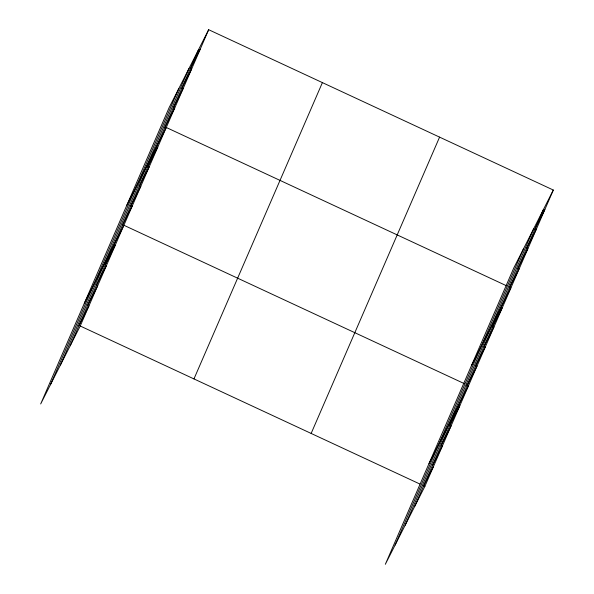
<?xml version="1.0" encoding="UTF-8"?>
<svg xmlns="http://www.w3.org/2000/svg" width="594" height="594" viewBox="0 0 594 594"><rect width="100%" height="100%" fill="white"/><g stroke="black" fill="none" stroke-linecap="round" stroke-linejoin="round"><path stroke-width="0.89" d="M50.431 384.741L178.868 88.432M60.469 364.946L188.914 68.637M70.218 345.73L198.663 49.421M208.665 29.7L169.119 107.648L40.682 403.957L80.227 326.009L208.665 29.7L553.318 190.043L424.881 486.352L385.335 564.3L513.773 267.991L553.318 190.043M193.963 378.92L322.401 82.611M311.145 433.434L439.582 137.132M395.084 545.084L523.522 248.775M405.123 525.289L533.568 228.98M414.872 506.066L543.317 209.764M190.184 68.978L200.193 49.257M181.712 88.528L191.714 68.815M173.233 108.086L183.234 88.372M164.753 127.643L174.762 107.922M126.737 205.427L166.283 127.48L506.756 285.877M147.802 166.758L157.804 147.037M139.323 186.316L149.324 166.595M130.843 205.873L140.852 186.152M122.371 225.423L132.373 205.71M84.348 303.215L123.894 225.267L464.367 383.657M105.16 265.132L115.162 245.411M96.421 285.283L106.43 265.563M87.689 305.427L97.691 285.714M78.957 325.579L88.959 305.858M534.838 229.314L544.846 209.6M526.366 248.871L536.367 229.158M517.886 268.429L527.888 248.708M509.407 287.986L519.408 268.265M471.391 365.77L510.937 287.823L509.266 287.043M492.456 327.101L502.457 307.38M483.976 346.658L493.978 326.938M475.497 366.208L485.506 346.495M467.025 385.766L477.027 366.053M429.002 463.558L468.547 385.603L466.877 384.83M449.814 425.475L459.815 405.754M441.075 445.619L451.084 425.905M432.343 465.77L442.344 446.049M423.611 485.922L433.613 466.201M80.227 326.009L419.861 484.013M423.203 485.573L424.881 486.352"/></g></svg>
